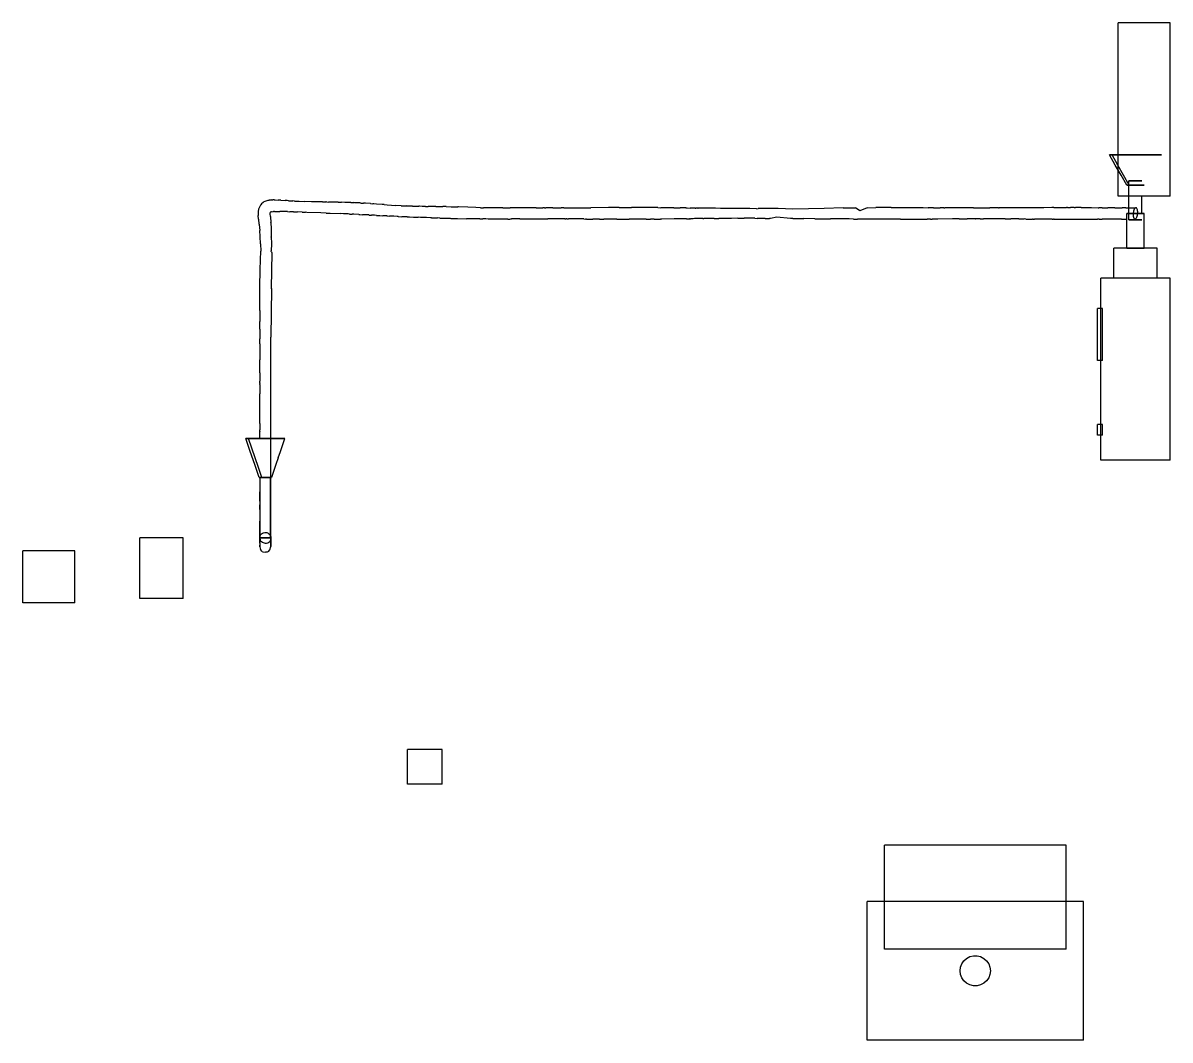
# Model space of a CAD drawing. Header units: millimetres. Extents: x -1253 to 582, y -1010 to 595.
# Drawn here: x -869.5 to -604.5, y 5 to 240 of the extents above; entities that cross this region are included whole.
import ezdxf

# ---------------------------------------------------------------- set-up
doc = ezdxf.new("R2010")
doc.units = ezdxf.units.MM
doc.layers.add('HIDDEN', color=8, linetype='Continuous')
doc.layers.add('VISIBLE', color=7, linetype='Continuous')

msp = doc.modelspace()

# ---------------------------------------------------------------- linework, layer by layer
at = {"layer": 'HIDDEN'}
for points in [[(-604.52, 240), (-616.52, 240)], [(-616.52, 200), (-616.52, 240)], [(-604.52, 200), (-604.52, 240)], [(-618.35, 209.5), (-618.52, 209.5)], [(-617.83, 209.5), (-618.35, 209.5)], [(-616.57, 207.17), (-617.88, 209.5)], [(-617.73, 209.5), (-617.88, 209.5)], [(-617.88, 209.5), (-617.73, 209.5)], [(-617.01, 209.5), (-617.83, 209.5)], [(-617.27, 209.5), (-617.73, 209.5)], [(-617.73, 209.5), (-617.27, 209.5)], [(-616.53, 209.5), (-617.27, 209.5)], [(-617.27, 209.5), (-616.53, 209.5)], [(-615.93, 209.5), (-617.01, 209.5)], [(-615.57, 209.5), (-616.53, 209.5)], [(-616.53, 209.5), (-615.57, 209.5)], [(-616.52, 209.5), (-615.93, 209.5)], [(-614.65, 209.5), (-615.93, 209.5)], [(-615.93, 209.5), (-614.65, 209.5)], [(-614.42, 209.5), (-615.57, 209.5)], [(-615.57, 209.5), (-614.42, 209.5)], [(-613.24, 209.5), (-614.65, 209.5)], [(-614.65, 209.5), (-613.24, 209.5)], [(-613.17, 209.5), (-614.42, 209.5)], [(-614.42, 209.5), (-613.17, 209.5)], [(-611.8, 209.5), (-613.24, 209.5)], [(-613.24, 209.5), (-611.8, 209.5)], [(-611.87, 209.5), (-613.17, 209.5)], [(-613.17, 209.5), (-611.87, 209.5)], [(-610.62, 209.5), (-611.87, 209.5)], [(-611.87, 209.5), (-610.62, 209.5)], [(-610.39, 209.5), (-611.8, 209.5)], [(-611.8, 209.5), (-610.39, 209.5)], [(-609.47, 209.5), (-610.62, 209.5)], [(-610.62, 209.5), (-609.47, 209.5)], [(-609.11, 209.5), (-610.39, 209.5)], [(-610.39, 209.5), (-609.11, 209.5)], [(-608.51, 209.5), (-609.47, 209.5)], [(-609.47, 209.5), (-608.51, 209.5)], [(-608.03, 209.5), (-609.11, 209.5)], [(-609.11, 209.5), (-608.03, 209.5)], [(-607.77, 209.5), (-608.51, 209.5)], [(-608.51, 209.5), (-607.77, 209.5)], [(-607.21, 209.5), (-608.03, 209.5)], [(-608.03, 209.5), (-607.21, 209.5)], [(-607.31, 209.5), (-607.77, 209.5)], [(-607.77, 209.5), (-607.31, 209.5)], [(-607.16, 209.5), (-607.31, 209.5)], [(-607.31, 209.5), (-607.16, 209.5)], [(-606.69, 209.5), (-607.21, 209.5)], [(-607.21, 209.5), (-606.69, 209.5)], [(-606.52, 209.5), (-606.69, 209.5)], [(-606.69, 209.5), (-606.52, 209.5)], [(-615.27, 204.83), (-616.57, 207.17)], [(-615.85, 204.83), (-616.52, 206)], [(-614.52, 202.5), (-615.85, 204.83)], [(-613.96, 202.5), (-615.27, 204.83)], [(-614.46, 202.5), (-614.52, 202.5)], [(-614.52, 202.5), (-614.46, 202.5)], [(-614.29, 202.5), (-614.46, 202.5)], [(-614.46, 202.5), (-614.29, 202.5)], [(-614.02, 202.5), (-614.29, 202.5)], [(-614.29, 202.5), (-614.02, 202.5)], [(-614.02, 200), (-614.02, 203.5)], [(-613.98, 203.5), (-614.02, 203.5)], [(-614.02, 203.5), (-613.98, 203.5)], [(-613.66, 202.5), (-614.02, 202.5)], [(-614.02, 202.5), (-613.66, 202.5)], [(-613.85, 203.5), (-613.98, 203.5)], [(-613.98, 203.5), (-613.85, 203.5)], [(-613.92, 202.5), (-613.96, 202.5)], [(-613.96, 202.5), (-613.92, 202.5)], [(-613.79, 202.5), (-613.92, 202.5)], [(-613.92, 202.5), (-613.79, 202.5)], [(-613.64, 203.5), (-613.85, 203.5)], [(-613.85, 203.5), (-613.64, 203.5)], [(-613.6, 202.5), (-613.79, 202.5)], [(-613.79, 202.5), (-613.6, 202.5)], [(-613.23, 202.5), (-613.66, 202.5)], [(-613.66, 202.5), (-613.23, 202.5)], [(-613.37, 203.5), (-613.64, 203.5)], [(-613.64, 203.5), (-613.37, 203.5)], [(-613.34, 202.5), (-613.6, 202.5)], [(-613.6, 202.5), (-613.34, 202.5)], [(-613.05, 203.5), (-613.37, 203.5)], [(-613.37, 203.5), (-613.05, 203.5)], [(-613.03, 202.5), (-613.34, 202.5)], [(-613.34, 202.5), (-613.03, 202.5)], [(-612.76, 202.5), (-613.23, 202.5)], [(-613.23, 202.5), (-612.76, 202.5)], [(-612.7, 203.5), (-613.05, 203.5)], [(-613.05, 203.5), (-612.7, 203.5)], [(-612.69, 202.5), (-613.03, 202.5)], [(-613.03, 202.5), (-612.69, 202.5)], [(-612.28, 202.5), (-612.76, 202.5)], [(-612.76, 202.5), (-612.28, 202.5)], [(-612.34, 203.5), (-612.7, 203.5)], [(-612.7, 203.5), (-612.34, 203.5)], [(-612.35, 202.5), (-612.69, 202.5)], [(-612.69, 202.5), (-612.35, 202.5)], [(-612.01, 202.5), (-612.35, 202.5)], [(-612.35, 202.5), (-612.01, 202.5)], [(-611.99, 203.5), (-612.34, 203.5)], [(-612.34, 203.5), (-611.99, 203.5)], [(-611.81, 202.5), (-612.28, 202.5)], [(-612.28, 202.5), (-611.81, 202.5)], [(-611.7, 202.5), (-612.01, 202.5)], [(-612.01, 202.5), (-611.7, 202.5)], [(-611.67, 203.5), (-611.99, 203.5)], [(-611.99, 203.5), (-611.67, 203.5)], [(-611.38, 202.5), (-611.81, 202.5)], [(-611.81, 202.5), (-611.38, 202.5)], [(-611.44, 202.5), (-611.7, 202.5)], [(-611.7, 202.5), (-611.44, 202.5)], [(-611.4, 203.5), (-611.67, 203.5)], [(-611.67, 203.5), (-611.4, 203.5)], [(-611.25, 202.5), (-611.44, 202.5)], [(-611.44, 202.5), (-611.25, 202.5)], [(-611.19, 203.5), (-611.4, 203.5)], [(-611.4, 203.5), (-611.19, 203.5)], [(-611.02, 202.5), (-611.38, 202.5)], [(-611.38, 202.5), (-611.02, 202.5)], [(-611.12, 202.5), (-611.25, 202.5)], [(-611.25, 202.5), (-611.12, 202.5)], [(-611.06, 203.5), (-611.19, 203.5)], [(-611.19, 203.5), (-611.06, 203.5)], [(-611.08, 202.5), (-611.12, 202.5)], [(-611.12, 202.5), (-611.08, 202.5)], [(-611.02, 203.5), (-611.06, 203.5)], [(-611.06, 203.5), (-611.02, 203.5)], [(-610.75, 202.5), (-611.02, 202.5)], [(-611.02, 202.5), (-610.75, 202.5)], [(-610.58, 202.5), (-610.75, 202.5)], [(-610.75, 202.5), (-610.58, 202.5)], [(-610.52, 202.5), (-610.58, 202.5)], [(-610.58, 202.5), (-610.52, 202.5)], [(-604.52, 200), (-616.52, 200)], [(-614.02, 194.5), (-614.02, 197.3)], [(-614.52, 188), (-614.52, 196)], [(-614.46, 196), (-614.52, 196)], [(-614.52, 196), (-614.46, 196)], [(-614.52, 195.04), (-614.52, 196)], [(-614.46, 196), (-614.52, 196)], [(-614.52, 196), (-614.46, 196)], [(-614.29, 196), (-614.46, 196)], [(-614.46, 196), (-614.29, 196)], [(-614.29, 196), (-614.46, 196)], [(-614.46, 196), (-614.43, 196)], [(-614.02, 196), (-614.29, 196)], [(-614.29, 196), (-614.02, 196)], [(-614.02, 196), (-614.29, 196)], [(-613.66, 196), (-614.02, 196)], [(-614.02, 196), (-613.66, 196)], [(-613.66, 196), (-614.02, 196)], [(-613.98, 194.5), (-614.02, 194.5)], [(-614.02, 194.5), (-613.98, 194.5)], [(-613.85, 194.5), (-613.98, 194.5)], [(-613.98, 194.5), (-613.85, 194.5)], [(-613.64, 194.5), (-613.85, 194.5)], [(-613.85, 194.5), (-613.64, 194.5)], [(-613.23, 196), (-613.66, 196)], [(-613.66, 196), (-613.23, 196)], [(-613.23, 196), (-613.66, 196)], [(-613.37, 194.5), (-613.64, 194.5)], [(-613.64, 194.5), (-613.37, 194.5)], [(-613.05, 194.5), (-613.37, 194.5)], [(-613.37, 194.5), (-613.05, 194.5)], [(-612.76, 196), (-613.23, 196)], [(-613.23, 196), (-612.76, 196)], [(-612.76, 196), (-613.23, 196)], [(-612.7, 194.5), (-613.05, 194.5)], [(-613.05, 194.5), (-612.7, 194.5)], [(-613.04, 196), (-613.04, 195.95)], [(-613.04, 195.95), (-613.04, 195.63)], [(-613.04, 195.63), (-613.01, 195.33)], [(-613.01, 195.33), (-612.96, 195.1)], [(-612.96, 195.1), (-612.89, 194.93)], [(-612.89, 194.93), (-612.8, 194.8)], [(-612.8, 194.8), (-612.71, 194.73)], [(-612.28, 196), (-612.76, 196)], [(-612.76, 196), (-612.28, 196)], [(-612.28, 196), (-612.76, 196)], [(-612.71, 194.73), (-612.61, 194.7)], [(-612.34, 194.5), (-612.7, 194.5)], [(-612.7, 194.5), (-612.34, 194.5)], [(-612.61, 194.7), (-612.5, 194.73)], [(-612.5, 194.73), (-612.39, 194.82)], [(-612.39, 194.82), (-612.29, 194.95)], [(-611.99, 194.5), (-612.34, 194.5)], [(-612.34, 194.5), (-611.99, 194.5)], [(-612.29, 194.95), (-612.2, 195.12)], [(-611.81, 196), (-612.28, 196)], [(-612.28, 196), (-611.81, 196)], [(-611.81, 196), (-612.28, 196)], [(-612.2, 195.12), (-612.12, 195.33)], [(-612.12, 195.33), (-612.06, 195.57)], [(-612.06, 195.57), (-612.02, 195.83)], [(-612.02, 195.83), (-612.01, 196)], [(-611.67, 194.5), (-611.99, 194.5)], [(-611.99, 194.5), (-611.67, 194.5)], [(-611.38, 196), (-611.81, 196)], [(-611.81, 196), (-611.38, 196)], [(-611.38, 196), (-611.81, 196)], [(-611.4, 194.5), (-611.67, 194.5)], [(-611.67, 194.5), (-611.4, 194.5)], [(-611.19, 194.5), (-611.4, 194.5)], [(-611.4, 194.5), (-611.19, 194.5)], [(-611.02, 196), (-611.38, 196)], [(-611.38, 196), (-611.02, 196)], [(-611.02, 196), (-611.38, 196)], [(-611.06, 194.5), (-611.19, 194.5)], [(-611.19, 194.5), (-611.06, 194.5)], [(-611.02, 194.5), (-611.06, 194.5)], [(-611.06, 194.5), (-611.02, 194.5)], [(-610.75, 196), (-611.02, 196)], [(-611.02, 196), (-610.75, 196)], [(-610.75, 196), (-611.02, 196)], [(-610.58, 196), (-610.75, 196)], [(-610.75, 196), (-610.58, 196)], [(-610.58, 196), (-610.75, 196)], [(-610.52, 196), (-610.58, 196)], [(-610.58, 196), (-610.52, 196)], [(-610.52, 196), (-610.58, 196)], [(-607.52, 188), (-617.52, 188)], [(-617.52, 181), (-617.52, 188)], [(-614.46, 188), (-614.52, 188)], [(-614.52, 188), (-614.46, 188)], [(-614.46, 188), (-614.52, 188)], [(-614.52, 188), (-614.46, 188)], [(-614.29, 188), (-614.46, 188)], [(-614.46, 188), (-614.29, 188)], [(-614.29, 188), (-614.46, 188)], [(-614.46, 188), (-614.29, 188)], [(-614.02, 188), (-614.29, 188)], [(-614.29, 188), (-614.02, 188)], [(-614.02, 188), (-614.29, 188)], [(-614.29, 188), (-614.02, 188)], [(-613.66, 188), (-614.02, 188)], [(-614.02, 188), (-613.66, 188)], [(-613.66, 188), (-614.02, 188)], [(-614.02, 188), (-613.66, 188)], [(-613.23, 188), (-613.66, 188)], [(-613.66, 188), (-613.23, 188)], [(-613.23, 188), (-613.66, 188)], [(-613.66, 188), (-613.23, 188)], [(-612.76, 188), (-613.23, 188)], [(-613.23, 188), (-612.76, 188)], [(-612.76, 188), (-613.23, 188)], [(-613.23, 188), (-612.76, 188)], [(-612.28, 188), (-612.76, 188)], [(-612.76, 188), (-612.28, 188)], [(-612.28, 188), (-612.76, 188)], [(-612.76, 188), (-612.28, 188)], [(-611.81, 188), (-612.28, 188)], [(-612.28, 188), (-611.81, 188)], [(-611.81, 188), (-612.28, 188)], [(-612.28, 188), (-611.81, 188)], [(-611.38, 188), (-611.81, 188)], [(-611.81, 188), (-611.38, 188)], [(-611.38, 188), (-611.81, 188)], [(-611.81, 188), (-611.38, 188)], [(-611.02, 188), (-611.38, 188)], [(-611.38, 188), (-611.02, 188)], [(-611.02, 188), (-611.38, 188)], [(-611.38, 188), (-611.02, 188)], [(-610.75, 188), (-611.02, 188)], [(-611.02, 188), (-610.75, 188)], [(-610.75, 188), (-611.02, 188)], [(-611.02, 188), (-610.75, 188)], [(-610.58, 188), (-610.75, 188)], [(-610.75, 188), (-610.58, 188)], [(-610.58, 188), (-610.75, 188)], [(-610.75, 188), (-610.58, 188)], [(-610.52, 188), (-610.58, 188)], [(-610.58, 188), (-610.52, 188)], [(-610.52, 188), (-610.58, 188)], [(-610.58, 188), (-610.52, 188)], [(-607.52, 181), (-607.52, 188)], [(-604.52, 181), (-620.52, 181)], [(-620.52, 139), (-620.52, 181)], [(-607.52, 181), (-617.52, 181)], [(-607.52, 181), (-617.52, 181)], [(-604.52, 139), (-604.52, 181)], [(-620.12, 174), (-621.32, 174)], [(-621.32, 162), (-621.32, 174)], [(-620.12, 174), (-620.52, 174)], [(-620.12, 162), (-620.12, 174)], [(-620.12, 162), (-620.12, 174)], [(-620.12, 162), (-621.32, 162)], [(-620.12, 162), (-620.52, 162)], [(-620.12, 147.25), (-621.32, 147.25)], [(-621.32, 144.75), (-621.32, 147.25)], [(-620.12, 147.25), (-620.52, 147.25)], [(-620.12, 144.75), (-620.12, 147.25)], [(-620.12, 144.75), (-620.12, 147.25)], [(-817.89, 144), (-818.02, 144)], [(-817.5, 144), (-817.89, 144)], [(-816.89, 144), (-817.5, 144)], [(-816.63, 141.75), (-817.39, 144)], [(-817.28, 144), (-817.39, 144)], [(-817.39, 144), (-817.28, 144)], [(-816.95, 144), (-817.28, 144)], [(-817.28, 144), (-816.95, 144)], [(-816.42, 144), (-816.95, 144)], [(-816.95, 144), (-816.42, 144)], [(-816.08, 144), (-816.89, 144)], [(-815.72, 144), (-816.42, 144)], [(-816.42, 144), (-815.72, 144)], [(-815.12, 144), (-816.08, 144)], [(-814.89, 144), (-815.72, 144)], [(-815.72, 144), (-814.89, 144)], [(-814.06, 144), (-815.12, 144)], [(-813.99, 144), (-814.89, 144)], [(-814.89, 144), (-813.99, 144)], [(-812.98, 144), (-814.06, 144)], [(-813.05, 144), (-813.99, 144)], [(-813.99, 144), (-813.05, 144)], [(-812.15, 144), (-813.05, 144)], [(-813.05, 144), (-812.15, 144)], [(-811.92, 144), (-812.98, 144)], [(-812.22, 135), (-812.22, 144)], [(-811.32, 144), (-812.15, 144)], [(-812.15, 144), (-811.32, 144)], [(-810.96, 144), (-811.92, 144)], [(-810.62, 144), (-811.32, 144)], [(-811.32, 144), (-810.62, 144)], [(-810.15, 144), (-810.96, 144)], [(-810.09, 144), (-810.62, 144)], [(-810.62, 144), (-810.09, 144)], [(-809.54, 144), (-810.15, 144)], [(-809.76, 144), (-810.09, 144)], [(-810.09, 144), (-809.76, 144)], [(-809.65, 144), (-809.76, 144)], [(-809.76, 144), (-809.65, 144)], [(-809.15, 144), (-809.54, 144)], [(-809.02, 144), (-809.15, 144)], [(-620.12, 144.75), (-621.32, 144.75)], [(-620.12, 144.75), (-620.52, 144.75)], [(-815.87, 139.5), (-816.63, 141.75)], [(-815.11, 137.25), (-815.87, 139.5)], [(-604.52, 139), (-620.52, 139)], [(-814.35, 135), (-815.11, 137.25)], [(-814.88, 135), (-814.92, 135)], [(-814.76, 135), (-814.88, 135)], [(-814.57, 135), (-814.76, 135)], [(-814.69, 135), (-814.72, 135)], [(-814.72, 135), (-814.69, 135)], [(-814.58, 135), (-814.69, 135)], [(-814.69, 135), (-814.58, 135)], [(-814.42, 135), (-814.58, 135)], [(-814.58, 135), (-814.42, 135)], [(-814.32, 135), (-814.57, 135)], [(-814.2, 135), (-814.42, 135)], [(-814.42, 135), (-814.2, 135)], [(-814.33, 135), (-814.35, 135)], [(-814.35, 135), (-814.33, 135)], [(-814.26, 135), (-814.33, 135)], [(-814.33, 135), (-814.26, 135)], [(-814.02, 135), (-814.32, 135)], [(-814.14, 135), (-814.26, 135)], [(-814.26, 135), (-814.14, 135)], [(-813.95, 135), (-814.2, 135)], [(-814.2, 135), (-813.95, 135)], [(-813.99, 135), (-814.14, 135)], [(-814.14, 135), (-813.99, 135)], [(-813.69, 135), (-814.02, 135)], [(-813.81, 135), (-813.99, 135)], [(-813.99, 135), (-813.81, 135)], [(-813.66, 135), (-813.95, 135)], [(-813.95, 135), (-813.66, 135)], [(-813.62, 135), (-813.81, 135)], [(-813.81, 135), (-813.62, 135)], [(-813.35, 135), (-813.69, 135)], [(-813.38, 135), (-813.66, 135)], [(-813.66, 135), (-813.38, 135)], [(-813.42, 135), (-813.62, 135)], [(-813.62, 135), (-813.42, 135)], [(-813.23, 135), (-813.42, 135)], [(-813.42, 135), (-813.23, 135)], [(-813.09, 135), (-813.38, 135)], [(-813.38, 135), (-813.09, 135)], [(-813.02, 135), (-813.35, 135)], [(-813.05, 135), (-813.23, 135)], [(-813.23, 135), (-813.05, 135)], [(-812.84, 135), (-813.09, 135)], [(-813.09, 135), (-812.84, 135)], [(-812.9, 135), (-813.05, 135)], [(-813.05, 135), (-812.9, 135)], [(-812.72, 135), (-813.02, 135)], [(-812.78, 135), (-812.9, 135)], [(-812.9, 135), (-812.78, 135)], [(-812.62, 135), (-812.84, 135)], [(-812.84, 135), (-812.62, 135)], [(-812.71, 135), (-812.78, 135)], [(-812.78, 135), (-812.71, 135)], [(-812.47, 135), (-812.72, 135)], [(-812.69, 135), (-812.71, 135)], [(-812.71, 135), (-812.69, 135)], [(-812.46, 135), (-812.62, 135)], [(-812.62, 135), (-812.46, 135)], [(-812.28, 135), (-812.47, 135)], [(-812.35, 135), (-812.46, 135)], [(-812.46, 135), (-812.35, 135)], [(-812.32, 135), (-812.35, 135)], [(-812.35, 135), (-812.32, 135)], [(-812.16, 135), (-812.28, 135)], [(-812.12, 135), (-812.16, 135)], [(-814.56, 121.77), (-814.38, 121.97)], [(-814.38, 121.97), (-814.17, 122.12)], [(-814.17, 122.12), (-813.93, 122.23)], [(-813.93, 122.23), (-813.67, 122.28)], [(-813.67, 122.28), (-813.41, 122.29)], [(-813.41, 122.29), (-813.15, 122.24)], [(-813.15, 122.24), (-812.9, 122.14)], [(-812.9, 122.14), (-812.68, 121.99)], [(-812.68, 121.99), (-812.5, 121.8)], [(-832.52, 121), (-842.52, 121)], [(-842.52, 107), (-842.52, 121)], [(-832.52, 107), (-832.52, 121)], [(-814.72, 121.48), (-814.7, 121.55)], [(-814.69, 121), (-814.72, 121)], [(-814.7, 121.55), (-814.56, 121.77)], [(-814.58, 121), (-814.69, 121)], [(-814.42, 121), (-814.58, 121)], [(-814.2, 121), (-814.42, 121)], [(-813.95, 121), (-814.2, 121)], [(-813.66, 121), (-813.95, 121)], [(-813.38, 121), (-813.66, 121)], [(-813.09, 121), (-813.38, 121)], [(-812.84, 121), (-813.09, 121)], [(-812.62, 121), (-812.84, 121)], [(-812.46, 121), (-812.62, 121)], [(-812.5, 121.8), (-812.36, 121.58)], [(-812.35, 121), (-812.46, 121)], [(-812.36, 121.58), (-812.32, 121.48)], [(-812.32, 121), (-812.35, 121)], [(-812.22, 120.71), (-812.22, 121)], [(-812.22, 119.97), (-812.22, 120.71)], [(-812.22, 119.43), (-812.22, 119.97)], [(-812.22, 119.06), (-812.22, 119.43)], [(-857.52, 118), (-869.52, 118)], [(-869.52, 106), (-869.52, 118)], [(-857.52, 106), (-857.52, 118)], [(-857.52, 106), (-869.52, 106)], [(-832.52, 107), (-842.52, 107)], [(-772.67, 72.1), (-780.67, 72.1)], [(-780.67, 64.1), (-780.67, 72.1)], [(-772.67, 64.1), (-772.67, 72.1)], [(-772.67, 64.1), (-780.67, 64.1)], [(-628.52, 50), (-670.52, 50)], [(-670.52, 26), (-670.52, 50)], [(-628.52, 50), (-670.52, 50)], [(-670.52, 26), (-670.52, 50)], [(-628.52, 50), (-670.52, 50)], [(-670.52, 26), (-670.52, 50)], [(-628.52, 50), (-670.52, 50)], [(-670.52, 26), (-670.52, 50)], [(-628.52, 50), (-670.52, 50)], [(-670.52, 26), (-670.52, 50)], [(-628.52, 50), (-670.52, 50)], [(-670.52, 26), (-670.52, 50)], [(-628.52, 50), (-670.52, 50)], [(-670.52, 26), (-670.52, 50)], [(-628.52, 50), (-670.52, 50)], [(-670.52, 26), (-670.52, 50)], [(-628.52, 50), (-670.52, 50)], [(-670.52, 26), (-670.52, 50)], [(-628.52, 50), (-670.52, 50)], [(-670.52, 26), (-670.52, 50)], [(-628.52, 50), (-670.52, 50)], [(-670.52, 26), (-670.52, 50)], [(-628.52, 50), (-670.52, 50)], [(-670.52, 26), (-670.52, 50)], [(-628.52, 50), (-670.52, 50)], [(-670.52, 26), (-670.52, 50)], [(-628.52, 50), (-670.52, 50)], [(-670.52, 26), (-670.52, 50)], [(-628.52, 50), (-670.52, 50)], [(-670.52, 26), (-670.52, 50)], [(-628.52, 26), (-628.52, 50)], [(-628.52, 26), (-628.52, 50)], [(-628.52, 26), (-628.52, 50)], [(-628.52, 26), (-628.52, 50)], [(-628.52, 26), (-628.52, 50)], [(-628.52, 26), (-628.52, 50)], [(-628.52, 26), (-628.52, 50)], [(-628.52, 26), (-628.52, 50)], [(-628.52, 26), (-628.52, 50)], [(-628.52, 26), (-628.52, 50)], [(-628.52, 26), (-628.52, 50)], [(-628.52, 26), (-628.52, 50)], [(-628.52, 26), (-628.52, 50)], [(-628.52, 26), (-628.52, 50)], [(-628.52, 26), (-628.52, 50)], [(-624.52, 37), (-674.52, 37)], [(-674.52, 5), (-674.52, 37)], [(-670.52, 26), (-670.52, 37)], [(-628.52, 26), (-628.52, 37)], [(-624.52, 5), (-624.52, 37)], [(-628.52, 26), (-670.52, 26)], [(-628.52, 26), (-670.52, 26)], [(-628.52, 26), (-670.52, 26)], [(-628.52, 26), (-670.52, 26)], [(-628.52, 26), (-670.52, 26)], [(-628.52, 26), (-670.52, 26)], [(-628.52, 26), (-670.52, 26)], [(-628.52, 26), (-670.52, 26)], [(-628.52, 26), (-670.52, 26)], [(-628.52, 26), (-670.52, 26)], [(-628.52, 26), (-670.52, 26)], [(-628.52, 26), (-670.52, 26)], [(-628.52, 26), (-670.52, 26)], [(-628.52, 26), (-670.52, 26)], [(-628.52, 26), (-670.52, 26)], [(-628.52, 26), (-670.52, 26)], [(-652.14, 23.32), (-651.51, 23.88)], [(-652.14, 23.32), (-651.51, 23.88)], [(-651.51, 23.88), (-650.76, 24.27)], [(-651.51, 23.88), (-650.76, 24.27)], [(-650.76, 24.27), (-649.94, 24.47)], [(-650.76, 24.27), (-649.94, 24.47)], [(-649.94, 24.47), (-649.1, 24.47)], [(-649.94, 24.47), (-649.1, 24.47)], [(-649.1, 24.47), (-648.28, 24.27)], [(-649.1, 24.47), (-648.28, 24.27)], [(-648.28, 24.27), (-647.53, 23.88)], [(-648.28, 24.27), (-647.53, 23.88)], [(-647.53, 23.88), (-646.9, 23.32)], [(-647.53, 23.88), (-646.9, 23.32)], [(-653.02, 21), (-652.92, 21.84)], [(-653.02, 21), (-652.92, 21.84)], [(-652.92, 21.84), (-652.62, 22.63)], [(-652.92, 21.84), (-652.62, 22.63)], [(-652.62, 22.63), (-652.14, 23.32)], [(-652.62, 22.63), (-652.14, 23.32)], [(-646.9, 23.32), (-646.42, 22.63)], [(-646.9, 23.32), (-646.42, 22.63)], [(-646.42, 22.63), (-646.12, 21.84)], [(-646.42, 22.63), (-646.12, 21.84)], [(-646.12, 21.84), (-646.02, 21)], [(-646.12, 21.84), (-646.02, 21)], [(-652.92, 20.16), (-653.02, 21)], [(-652.92, 20.16), (-653.02, 21)], [(-652.62, 19.37), (-652.92, 20.16)], [(-652.62, 19.37), (-652.92, 20.16)], [(-652.14, 18.68), (-652.62, 19.37)], [(-652.14, 18.68), (-652.62, 19.37)], [(-651.51, 18.12), (-652.14, 18.68)], [(-651.51, 18.12), (-652.14, 18.68)], [(-646.9, 18.68), (-647.53, 18.12)], [(-646.9, 18.68), (-647.53, 18.12)], [(-646.42, 19.37), (-646.9, 18.68)], [(-646.42, 19.37), (-646.9, 18.68)], [(-646.12, 20.16), (-646.42, 19.37)], [(-646.12, 20.16), (-646.42, 19.37)], [(-646.02, 21), (-646.12, 20.16)], [(-646.02, 21), (-646.12, 20.16)], [(-650.76, 17.73), (-651.51, 18.12)], [(-650.76, 17.73), (-651.51, 18.12)], [(-649.94, 17.53), (-650.76, 17.73)], [(-649.94, 17.53), (-650.76, 17.73)], [(-649.1, 17.53), (-649.94, 17.53)], [(-649.1, 17.53), (-649.94, 17.53)], [(-648.28, 17.73), (-649.1, 17.53)], [(-648.28, 17.73), (-649.1, 17.53)], [(-647.53, 18.12), (-648.28, 17.73)], [(-647.53, 18.12), (-648.28, 17.73)], [(-624.52, 5), (-674.52, 5)]]:
    msp.add_lwpolyline(points, dxfattribs=at)
at = {"layer": 'VISIBLE'}
for points in [[(-604.52, 240), (-616.52, 240)], [(-616.52, 200), (-616.52, 240)], [(-604.52, 200), (-604.52, 240)], [(-617.19, 207.17), (-618.52, 209.5)], [(-618.52, 209.5), (-618.35, 209.5)], [(-618.35, 209.5), (-617.83, 209.5)], [(-617.83, 209.5), (-617.01, 209.5)], [(-617.01, 209.5), (-616.52, 209.5)], [(-616.52, 206), (-617.19, 207.17)], [(-813.61, 198.78), (-813.87, 198.64)], [(-813.28, 198.91), (-813.61, 198.78)], [(-813.28, 198.91), (-812.86, 199.02)], [(-812.86, 199.02), (-812.66, 199.05)], [(-812.26, 199.09), (-812.66, 199.05)], [(-812.08, 199.1), (-812.26, 199.09)], [(-812.08, 199.1), (-811.81, 199.11)], [(-811.57, 199.11), (-811.81, 199.11)], [(-811.45, 199.11), (-811.57, 199.11)], [(-811.45, 199.11), (-811.27, 199.11)], [(-811.27, 199.11), (-810.55, 199.08)], [(-809.93, 199.05), (-810.55, 199.08)], [(-809.93, 199.05), (-808.93, 198.98)], [(-808.48, 198.95), (-808.93, 198.98)], [(-808.2, 198.93), (-808.48, 198.95)], [(-808.2, 198.93), (-807.72, 198.9)], [(-807.72, 198.9), (-807.16, 198.87)], [(-806.76, 198.85), (-807.16, 198.87)], [(-806.76, 198.85), (-806.22, 198.82)], [(-806.22, 198.82), (-805.74, 198.8)], [(-805.74, 198.8), (-804.58, 198.75)], [(-802.84, 198.7), (-804.58, 198.75)], [(-604.52, 200), (-616.52, 200)], [(-614.02, 197.3), (-614.02, 200)], [(-611.02, 196), (-611.02, 200)], [(-815.18, 196.39), (-815.19, 195.52)], [(-815.17, 196.46), (-815.18, 196.39)], [(-815.07, 197), (-815.17, 196.46)], [(-814.97, 197.31), (-815.07, 197)], [(-814.66, 197.9), (-814.97, 197.31)], [(-814.58, 198.01), (-814.66, 197.9)], [(-814.39, 198.23), (-814.58, 198.01)], [(-814.06, 198.51), (-814.39, 198.23)], [(-813.87, 198.64), (-814.06, 198.51)], [(-812.4, 196.21), (-812.41, 196.16)], [(-812.4, 195.88), (-812.41, 196.19)], [(-812.17, 196.37), (-812.36, 196.34)], [(-812.36, 196.34), (-812.36, 196.34)], [(-812.1, 196.37), (-812.17, 196.37)], [(-812.1, 196.37), (-811.76, 196.41)], [(-811.76, 196.41), (-811.62, 196.41)], [(-811.47, 196.42), (-811.62, 196.41)], [(-811.41, 196.43), (-811.47, 196.42)], [(-811.41, 196.43), (-811.01, 196.44)], [(-811.01, 196.44), (-810.68, 196.44)], [(-810.68, 196.44), (-810.17, 196.44)], [(-809.16, 196.42), (-810.17, 196.44)], [(-808.78, 196.41), (-809.16, 196.42)], [(-808.44, 196.4), (-808.78, 196.41)], [(-808.44, 196.4), (-807.85, 196.38)], [(-807.52, 196.37), (-807.85, 196.38)], [(-807.01, 196.35), (-807.52, 196.37)], [(-807.01, 196.35), (-806.55, 196.34)], [(-806.55, 196.34), (-806.12, 196.32)], [(-804.98, 196.28), (-806.12, 196.32)], [(-804.98, 196.28), (-804.24, 196.25)], [(-803.9, 196.24), (-804.24, 196.25)], [(-800.69, 196.11), (-803.9, 196.24)], [(-802.06, 198.68), (-802.84, 198.7)], [(-800.34, 198.64), (-802.06, 198.68)], [(-799.48, 196.07), (-800.69, 196.11)], [(-800.34, 198.64), (-799.55, 198.63)], [(-799.36, 198.63), (-799.55, 198.63)], [(-799.36, 198.63), (-798.93, 198.62)], [(-798.44, 198.61), (-798.93, 198.62)], [(-798.2, 198.61), (-798.44, 198.61)], [(-797.62, 198.6), (-798.2, 198.61)], [(-796.72, 198.58), (-797.62, 198.6)], [(-796.72, 198.58), (-795.93, 198.57)], [(-795.14, 198.55), (-795.93, 198.57)], [(-794.61, 198.53), (-795.14, 198.55)], [(-794.12, 198.52), (-794.61, 198.53)], [(-793.78, 198.51), (-794.12, 198.52)], [(-793.78, 198.51), (-793.18, 198.48)], [(-793.18, 198.48), (-793.07, 198.48)], [(-792.85, 198.47), (-793.07, 198.48)], [(-791.88, 198.42), (-792.85, 198.47)], [(-791.62, 198.41), (-791.88, 198.42)], [(-791.62, 198.41), (-791.37, 198.39)], [(-791.37, 198.39), (-790.81, 198.36)], [(-790.6, 198.35), (-790.81, 198.36)], [(-790.4, 198.34), (-790.6, 198.35)], [(-789.34, 198.27), (-790.4, 198.34)], [(-789.2, 198.26), (-789.34, 198.27)], [(-789.2, 198.26), (-788.66, 198.22)], [(-788.47, 198.2), (-788.66, 198.22)], [(-787.81, 198.15), (-788.47, 198.2)], [(-786.52, 198.06), (-787.81, 198.15)], [(-786.08, 198.02), (-786.52, 198.06)], [(-786.08, 198.02), (-785.38, 197.97)], [(-785.38, 197.97), (-784.37, 197.9)], [(-784.37, 197.9), (-783.45, 197.84)], [(-782.17, 197.77), (-783.45, 197.84)], [(-782.17, 197.77), (-782.03, 197.76)], [(-782.03, 197.76), (-780.86, 197.71)], [(-780.72, 197.7), (-780.86, 197.71)], [(-779.53, 197.67), (-780.72, 197.7)], [(-779.53, 197.67), (-779.38, 197.66)], [(-779.38, 197.66), (-778.97, 197.65)], [(-778.97, 197.65), (-778.86, 197.65)], [(-778.86, 197.65), (-778.05, 197.63)], [(-777.91, 197.63), (-778.05, 197.63)], [(-777.29, 197.62), (-777.91, 197.63)], [(-776.5, 197.61), (-777.29, 197.62)], [(-776.5, 197.61), (-776.35, 197.61)], [(-776.35, 197.61), (-775.87, 197.61)], [(-775.72, 197.6), (-775.87, 197.61)], [(-774.77, 197.6), (-775.72, 197.6)], [(-774.62, 197.6), (-774.77, 197.6)], [(-774.15, 197.59), (-774.62, 197.6)], [(-774.15, 197.59), (-773.68, 197.59)], [(-773.68, 197.59), (-773.53, 197.59)], [(-773.53, 197.59), (-772.49, 197.58)], [(-771.73, 197.56), (-772.49, 197.58)], [(-771.73, 197.56), (-770.61, 197.54)], [(-770.61, 197.54), (-770.22, 197.53)], [(-770.22, 197.53), (-769.68, 197.51)], [(-769.68, 197.51), (-769.02, 197.49)], [(-768.9, 197.49), (-769.02, 197.49)], [(-766.71, 197.4), (-768.9, 197.49)], [(-764.91, 197.34), (-766.71, 197.4)], [(-763.81, 197.31), (-764.91, 197.34)], [(-763.81, 197.31), (-763.13, 197.3)], [(-762.41, 197.3), (-763.13, 197.3)], [(-762.01, 197.3), (-762.41, 197.3)], [(-761.38, 197.29), (-762.01, 197.3)], [(-760.99, 197.29), (-761.38, 197.29)], [(-760.48, 197.29), (-760.99, 197.29)], [(-759.98, 197.29), (-760.48, 197.29)], [(-758.66, 197.29), (-759.98, 197.29)], [(-758.66, 197.29), (-757.59, 197.29)], [(-757.59, 197.29), (-757.17, 197.29)], [(-757.17, 197.29), (-756.93, 197.29)], [(-756.83, 197.29), (-756.93, 197.29)], [(-756.06, 197.28), (-756.83, 197.29)], [(-755.17, 197.28), (-756.06, 197.28)], [(-752.89, 197.28), (-755.17, 197.28)], [(-751.22, 197.28), (-752.89, 197.28)], [(-750.92, 197.28), (-751.22, 197.28)], [(-750.92, 197.28), (-749.38, 197.28)], [(-749.02, 197.28), (-749.38, 197.28)], [(-749.02, 197.28), (-748.97, 197.28)], [(-748.97, 197.28), (-748.73, 197.28)], [(-748.03, 197.28), (-748.73, 197.28)], [(-747.75, 197.28), (-748.03, 197.28)], [(-747.29, 197.28), (-747.75, 197.28)], [(-747.1, 197.28), (-747.29, 197.28)], [(-747.1, 197.28), (-746.74, 197.28)], [(-746.74, 197.28), (-745.18, 197.28)], [(-744.56, 197.28), (-745.18, 197.28)], [(-744.56, 197.28), (-744.19, 197.28)], [(-744.19, 197.28), (-742.66, 197.29)], [(-742.66, 197.29), (-738.31, 197.3)], [(-734.28, 197.32), (-738.31, 197.3)], [(-732.67, 197.33), (-734.28, 197.32)], [(-731.79, 197.33), (-732.67, 197.33)], [(-731.79, 197.33), (-728.9, 197.33)], [(-726.91, 197.33), (-728.9, 197.33)], [(-725.42, 197.33), (-726.91, 197.33)], [(-724.11, 197.33), (-725.42, 197.33)], [(-723.46, 197.32), (-724.11, 197.33)], [(-722.82, 197.32), (-723.46, 197.32)], [(-722.82, 197.32), (-722.13, 197.31)], [(-719.16, 197.28), (-722.13, 197.31)], [(-719.16, 197.28), (-718.74, 197.28)], [(-718.74, 197.28), (-717.68, 197.27)], [(-716.54, 197.25), (-717.68, 197.27)], [(-716.4, 197.25), (-716.54, 197.25)], [(-716.4, 197.25), (-716.06, 197.25)], [(-716.06, 197.25), (-715.4, 197.24)], [(-715.24, 197.24), (-715.4, 197.24)], [(-714.25, 197.23), (-715.24, 197.24)], [(-714.25, 197.23), (-714.08, 197.22)], [(-713.59, 197.22), (-714.08, 197.22)], [(-713.59, 197.22), (-713.5, 197.22)], [(-713.25, 197.21), (-713.5, 197.22)], [(-713.13, 197.21), (-713.25, 197.21)], [(-712.54, 197.21), (-713.13, 197.21)], [(-711.45, 197.19), (-712.54, 197.21)], [(-711.14, 197.19), (-711.45, 197.19)], [(-711.04, 197.19), (-711.14, 197.19)], [(-710.49, 197.18), (-711.04, 197.19)], [(-709.55, 197.17), (-710.49, 197.18)], [(-708.41, 197.16), (-709.55, 197.17)], [(-706.27, 197.15), (-708.41, 197.16)], [(-706.03, 197.15), (-706.27, 197.15)], [(-705.8, 197.14), (-706.03, 197.15)], [(-705.63, 197.15), (-705.8, 197.14)], [(-705.08, 197.15), (-705.63, 197.15)], [(-701.57, 197.14), (-705.08, 197.15)], [(-700.08, 197.08), (-701.57, 197.14)], [(-700.08, 197.08), (-699.7, 197.14)], [(-698.94, 197.15), (-699.7, 197.14)], [(-696.85, 197.16), (-698.94, 197.15)], [(-696.71, 197.16), (-696.85, 197.16)], [(-695.53, 197.16), (-696.71, 197.16)], [(-695.08, 197.16), (-695.53, 197.16)], [(-691.69, 196.98), (-695.08, 197.16)], [(-684.44, 197.14), (-691.69, 196.98)], [(-680, 197.28), (-684.44, 197.14)], [(-680, 197.28), (-677.18, 197.28)], [(-676.19, 196.58), (-677.18, 197.28)], [(-674.51, 197.3), (-676.19, 196.58)], [(-674.51, 197.3), (-672.49, 197.33)], [(-668.93, 197.34), (-672.49, 197.33)], [(-668.93, 197.34), (-668.4, 197.34)], [(-668.4, 197.34), (-667.28, 197.34)], [(-667.28, 197.34), (-666.68, 197.34)], [(-666.68, 197.34), (-663.3, 197.33)], [(-663.3, 197.33), (-662.66, 197.32)], [(-662.66, 197.32), (-662.54, 197.32)], [(-662.54, 197.32), (-662.28, 197.32)], [(-662.28, 197.32), (-662.2, 197.32)], [(-662.2, 197.32), (-661.69, 197.32)], [(-661.69, 197.32), (-661.55, 197.32)], [(-661.55, 197.32), (-660.42, 197.31)], [(-659.68, 197.31), (-660.42, 197.31)], [(-659.52, 197.31), (-659.68, 197.31)], [(-659.19, 197.31), (-659.52, 197.31)], [(-659.19, 197.31), (-658.79, 197.31)], [(-658.79, 197.31), (-657.66, 197.3)], [(-656.8, 197.29), (-657.66, 197.3)], [(-656.8, 197.29), (-656.54, 197.29)], [(-654.18, 197.28), (-656.54, 197.29)], [(-653.4, 197.28), (-654.18, 197.28)], [(-652.99, 197.28), (-653.4, 197.28)], [(-652.04, 197.28), (-652.99, 197.28)], [(-651.69, 197.27), (-652.04, 197.28)], [(-651.11, 197.27), (-651.69, 197.27)], [(-650.26, 197.27), (-651.11, 197.27)], [(-649.9, 197.27), (-650.26, 197.27)], [(-649.9, 197.27), (-648.05, 197.27)], [(-648.05, 197.27), (-646.16, 197.27)], [(-644.73, 197.27), (-646.16, 197.27)], [(-644.18, 197.27), (-644.73, 197.27)], [(-644.18, 197.27), (-643.98, 197.27)], [(-643.24, 197.27), (-643.98, 197.27)], [(-641.8, 197.28), (-643.24, 197.27)], [(-638.1, 197.29), (-641.8, 197.28)], [(-633.7, 197.31), (-638.1, 197.29)], [(-631.85, 197.32), (-633.7, 197.31)], [(-631.38, 197.32), (-631.85, 197.32)], [(-631.38, 197.32), (-630.58, 197.32)], [(-630.58, 197.32), (-629.34, 197.32)], [(-629.34, 197.32), (-628.47, 197.33)], [(-628.23, 197.33), (-628.47, 197.33)], [(-628.23, 197.33), (-627.51, 197.33)], [(-626.82, 197.33), (-627.51, 197.33)], [(-626.64, 197.33), (-626.82, 197.33)], [(-626.64, 197.33), (-626.39, 197.32)], [(-625.51, 197.32), (-626.39, 197.32)], [(-625.07, 197.32), (-625.51, 197.32)], [(-625.07, 197.32), (-622.65, 197.32)], [(-622.65, 197.32), (-621.15, 197.31)], [(-621.15, 197.31), (-621.06, 197.31)], [(-621.06, 197.31), (-620.95, 197.31)], [(-620.67, 197.31), (-620.95, 197.31)], [(-620.17, 197.31), (-620.67, 197.31)], [(-620.17, 197.31), (-618.93, 197.31)], [(-617.27, 197.3), (-618.93, 197.31)], [(-617.27, 197.3), (-616.7, 197.3)], [(-616.7, 197.3), (-615.58, 197.3)], [(-614.71, 197.3), (-615.58, 197.3)], [(-614.71, 197.3), (-613.75, 197.3)], [(-613.75, 197.3), (-612.43, 197.3)], [(-613.03, 196.12), (-613.04, 196)], [(-613, 196.28), (-613.03, 196.12)], [(-612.95, 196.53), (-613, 196.28)], [(-612.88, 196.76), (-612.95, 196.53)], [(-612.8, 196.96), (-612.88, 196.76)], [(-612.7, 197.11), (-612.8, 196.96)], [(-612.6, 197.23), (-612.7, 197.11)], [(-612.49, 197.29), (-612.6, 197.23)], [(-612.43, 197.3), (-612.49, 197.29)], [(-612.39, 197.29), (-612.43, 197.3)], [(-612.29, 197.25), (-612.39, 197.29)], [(-612.2, 197.15), (-612.29, 197.25)], [(-612.12, 197), (-612.2, 197.15)], [(-612.06, 196.81), (-612.12, 197)], [(-612.02, 196.59), (-612.06, 196.81)], [(-612, 196.35), (-612.02, 196.59)], [(-612, 196.09), (-612, 196.35)], [(-815.11, 194.64), (-815.19, 195.52)], [(-815.11, 194.64), (-815.1, 194.56)], [(-815.1, 194.56), (-814.99, 193.61)], [(-814.99, 193.61), (-814.97, 193.47)], [(-814.97, 193.47), (-814.97, 193.4)], [(-812.36, 195.29), (-812.4, 195.88)], [(-812.36, 195.29), (-812.36, 195.25)], [(-812.36, 195.25), (-812.36, 195.22)], [(-812.36, 195.22), (-812.28, 193.92)], [(-812.27, 193.84), (-812.28, 193.92)], [(-812.27, 193.84), (-812.27, 193.8)], [(-812.27, 193.8), (-812.2, 192.48)], [(-799.48, 196.07), (-799.32, 196.06)], [(-799.32, 196.06), (-798.52, 196.03)], [(-798.52, 196.03), (-796.23, 195.94)], [(-795.44, 195.9), (-796.23, 195.94)], [(-795.1, 195.89), (-795.44, 195.9)], [(-794.37, 195.86), (-795.1, 195.89)], [(-794.05, 195.84), (-794.37, 195.86)], [(-794.05, 195.84), (-793.5, 195.82)], [(-793.23, 195.81), (-793.5, 195.82)], [(-793.05, 195.8), (-793.23, 195.81)], [(-791.93, 195.74), (-793.05, 195.8)], [(-791.93, 195.74), (-791.66, 195.73)], [(-791.66, 195.73), (-791.1, 195.7)], [(-790.89, 195.69), (-791.1, 195.7)], [(-790.69, 195.68), (-790.89, 195.69)], [(-789.64, 195.63), (-790.69, 195.68)], [(-789.5, 195.62), (-789.64, 195.63)], [(-789.5, 195.62), (-788.96, 195.59)], [(-788.27, 195.56), (-788.96, 195.59)], [(-787.88, 195.54), (-788.27, 195.56)], [(-787.88, 195.54), (-787.08, 195.5)], [(-787.08, 195.5), (-786.4, 195.46)], [(-785.42, 195.41), (-786.4, 195.46)], [(-785.42, 195.41), (-785.31, 195.4)], [(-785.31, 195.4), (-784.81, 195.38)], [(-784.18, 195.35), (-784.81, 195.38)], [(-783.87, 195.33), (-784.18, 195.35)], [(-783.09, 195.29), (-783.87, 195.33)], [(-782.86, 195.28), (-783.09, 195.29)], [(-782.86, 195.28), (-782.76, 195.28)], [(-782.76, 195.28), (-781.98, 195.24)], [(-781.83, 195.24), (-781.98, 195.24)], [(-780.79, 195.19), (-781.83, 195.24)], [(-780.79, 195.19), (-780.24, 195.17)], [(-780.24, 195.17), (-779.3, 195.13)], [(-779.3, 195.13), (-779.2, 195.13)], [(-779.2, 195.13), (-778.5, 195.1)], [(-778.5, 195.1), (-778.24, 195.09)], [(-777.7, 195.07), (-778.24, 195.09)], [(-776.66, 195.04), (-777.7, 195.07)], [(-776.27, 195.02), (-776.66, 195.04)], [(-775.35, 194.99), (-776.27, 195.02)], [(-775.15, 194.99), (-775.35, 194.99)], [(-775.15, 194.99), (-774.23, 194.96)], [(-774.23, 194.96), (-774.05, 194.95)], [(-774.05, 194.95), (-773.75, 194.94)], [(-773.19, 194.93), (-773.75, 194.94)], [(-773.19, 194.93), (-772.93, 194.92)], [(-772.93, 194.92), (-771.18, 194.87)], [(-771.18, 194.87), (-770.81, 194.86)], [(-770.81, 194.86), (-770.65, 194.85)], [(-770.65, 194.85), (-770.44, 194.85)], [(-770.44, 194.85), (-769.9, 194.83)], [(-769.9, 194.83), (-769.11, 194.81)], [(-769.11, 194.81), (-767.05, 194.76)], [(-765.17, 194.73), (-767.05, 194.76)], [(-763.99, 194.72), (-765.17, 194.73)], [(-763.99, 194.72), (-763.42, 194.71)], [(-763.42, 194.71), (-763.36, 194.71)], [(-763.36, 194.71), (-763.27, 194.71)], [(-762.61, 194.71), (-763.27, 194.71)], [(-762.06, 194.7), (-762.61, 194.71)], [(-761.5, 194.7), (-762.06, 194.7)], [(-761.16, 194.7), (-761.5, 194.7)], [(-760.46, 194.7), (-761.16, 194.7)], [(-760.02, 194.7), (-760.46, 194.7)], [(-758.71, 194.7), (-760.02, 194.7)], [(-757.48, 194.7), (-758.71, 194.7)], [(-757.48, 194.7), (-757.01, 194.7)], [(-757.01, 194.7), (-756.78, 194.71)], [(-756.78, 194.71), (-756.66, 194.71)], [(-755.83, 194.71), (-756.66, 194.71)], [(-754.76, 194.71), (-755.83, 194.71)], [(-754.76, 194.71), (-748.23, 194.73)], [(-745.07, 194.72), (-748.23, 194.73)], [(-744.35, 194.72), (-745.07, 194.72)], [(-744.35, 194.72), (-744.07, 194.72)], [(-743.88, 194.72), (-744.07, 194.72)], [(-743.88, 194.72), (-743.5, 194.72)], [(-739.93, 194.71), (-743.5, 194.72)], [(-739.93, 194.71), (-739.59, 194.7)], [(-739.34, 194.7), (-739.59, 194.7)], [(-739.34, 194.7), (-738.05, 194.7)], [(-738.05, 194.7), (-737.88, 194.7)], [(-736.36, 194.69), (-737.88, 194.7)], [(-736.36, 194.69), (-735.31, 194.68)], [(-734.21, 194.68), (-735.31, 194.68)], [(-733.23, 194.67), (-734.21, 194.68)], [(-732.92, 194.67), (-733.23, 194.67)], [(-732.34, 194.67), (-732.92, 194.67)], [(-732.34, 194.67), (-729.47, 194.66)], [(-727.81, 194.66), (-729.47, 194.66)], [(-727.34, 194.66), (-727.81, 194.66)], [(-726.72, 194.66), (-727.34, 194.66)], [(-726, 194.67), (-726.72, 194.66)], [(-725.51, 194.67), (-726, 194.67)], [(-725.51, 194.67), (-724.58, 194.67)], [(-723.73, 194.7), (-724.58, 194.67)], [(-723.73, 194.7), (-722.56, 194.68)], [(-722.56, 194.68), (-722.26, 194.69)], [(-721.89, 194.69), (-722.26, 194.69)], [(-719.04, 194.72), (-721.89, 194.69)], [(-717.67, 194.74), (-719.04, 194.72)], [(-716.6, 194.75), (-717.67, 194.74)], [(-716.25, 194.75), (-716.6, 194.75)], [(-716.25, 194.75), (-715.56, 194.76)], [(-715.43, 194.76), (-715.56, 194.76)], [(-715.43, 194.76), (-715.3, 194.77)], [(-714.7, 194.77), (-715.3, 194.77)], [(-714.41, 194.78), (-714.7, 194.77)], [(-714.27, 194.78), (-714.41, 194.78)], [(-713.77, 194.78), (-714.27, 194.78)], [(-713.69, 194.79), (-713.77, 194.78)], [(-713.48, 194.79), (-713.69, 194.79)], [(-713.48, 194.79), (-713.44, 194.79)], [(-712.93, 194.79), (-713.44, 194.79)], [(-712.43, 194.8), (-712.93, 194.79)], [(-712.43, 194.8), (-712.25, 194.8)], [(-711, 194.82), (-712.25, 194.8)], [(-710.09, 194.83), (-711, 194.82)], [(-709.85, 194.83), (-710.09, 194.83)], [(-709.85, 194.83), (-709.62, 194.83)], [(-709.62, 194.83), (-708.79, 194.84)], [(-705.82, 194.85), (-708.79, 194.84)], [(-704.4, 194.87), (-705.82, 194.85)], [(-704.4, 194.87), (-702.87, 194.86)], [(-700.87, 194.86), (-702.87, 194.86)], [(-700.44, 194.86), (-700.87, 194.86)], [(-700.44, 194.86), (-699.92, 194.85)], [(-699.29, 194.85), (-699.92, 194.85)], [(-698.84, 194.85), (-699.29, 194.85)], [(-698.08, 194.85), (-698.84, 194.85)], [(-698.08, 194.85), (-697.04, 194.84)], [(-696.82, 194.84), (-697.04, 194.84)], [(-695.37, 195.12), (-696.82, 194.84)], [(-692.17, 194.81), (-695.37, 195.12)], [(-691.68, 194.83), (-692.17, 194.81)], [(-691.68, 194.83), (-690.6, 194.81)], [(-690.6, 194.81), (-689.16, 194.79)], [(-686.58, 194.77), (-689.16, 194.79)], [(-686.58, 194.77), (-682.99, 194.74)], [(-678.66, 194.71), (-682.99, 194.74)], [(-677.68, 194.7), (-678.66, 194.71)], [(-677.68, 194.7), (-676.69, 194.69)], [(-671.5, 194.67), (-676.69, 194.69)], [(-670.77, 194.67), (-671.5, 194.67)], [(-669.99, 194.67), (-670.77, 194.67)], [(-666.82, 194.67), (-669.99, 194.67)], [(-666.82, 194.67), (-664.07, 194.67)], [(-664.07, 194.67), (-662.81, 194.68)], [(-662.81, 194.68), (-662.72, 194.68)], [(-662.72, 194.68), (-662.68, 194.68)], [(-662.68, 194.68), (-662.46, 194.68)], [(-662.46, 194.68), (-662.39, 194.68)], [(-662.39, 194.68), (-661.87, 194.68)], [(-661.87, 194.68), (-660.61, 194.69)], [(-659.87, 194.69), (-660.61, 194.69)], [(-659.87, 194.69), (-659.46, 194.69)], [(-658.2, 194.7), (-659.46, 194.69)], [(-654.8, 194.71), (-658.2, 194.7)], [(-654.73, 194.71), (-654.8, 194.71)], [(-654.65, 194.72), (-654.73, 194.71)], [(-654.57, 194.72), (-654.65, 194.72)], [(-654.48, 194.72), (-654.57, 194.72)], [(-654.39, 194.72), (-654.48, 194.72)], [(-653.58, 194.72), (-654.39, 194.72)], [(-653.52, 194.72), (-653.58, 194.72)], [(-653.36, 194.72), (-653.52, 194.72)], [(-653.33, 194.72), (-653.36, 194.72)], [(-653.33, 194.72), (-653.3, 194.72)], [(-653.3, 194.72), (-653.28, 194.72)], [(-653.25, 194.72), (-653.28, 194.72)], [(-653.25, 194.72), (-653.23, 194.72)], [(-653.23, 194.72), (-651.42, 194.73)], [(-650.45, 194.73), (-651.42, 194.73)], [(-649.84, 194.73), (-650.45, 194.73)], [(-649.43, 194.73), (-649.84, 194.73)], [(-649.43, 194.73), (-649.42, 194.73)], [(-648.41, 194.73), (-649.42, 194.73)], [(-648.4, 194.73), (-648.41, 194.73)], [(-648.4, 194.73), (-647.58, 194.73)], [(-646.48, 194.73), (-647.58, 194.73)], [(-643.87, 194.73), (-646.48, 194.73)], [(-643.02, 194.72), (-643.87, 194.73)], [(-642.59, 194.72), (-643.02, 194.72)], [(-642.59, 194.72), (-641.33, 194.72)], [(-640.69, 194.72), (-641.33, 194.72)], [(-639.44, 194.71), (-640.69, 194.72)], [(-639.44, 194.71), (-638.19, 194.71)], [(-637.87, 194.7), (-638.19, 194.71)], [(-637.87, 194.7), (-637.79, 194.7)], [(-637.79, 194.7), (-636.27, 194.7)], [(-636.13, 194.7), (-636.27, 194.7)], [(-636.13, 194.7), (-636.02, 194.7)], [(-636.02, 194.7), (-635.92, 194.7)], [(-635.92, 194.7), (-635.84, 194.7)], [(-632.26, 194.68), (-635.84, 194.7)], [(-631.77, 194.68), (-632.26, 194.68)], [(-631.77, 194.68), (-631.71, 194.68)], [(-631.71, 194.68), (-631.46, 194.68)], [(-631.37, 194.68), (-631.46, 194.68)], [(-631.28, 194.68), (-631.37, 194.68)], [(-631.28, 194.68), (-630.31, 194.68)], [(-630.31, 194.68), (-626.13, 194.68)], [(-626.13, 194.68), (-621.43, 194.69)], [(-621.43, 194.69), (-621.25, 194.69)], [(-620.9, 194.69), (-621.25, 194.69)], [(-620.9, 194.69), (-620.18, 194.69)], [(-618.93, 194.7), (-620.18, 194.69)], [(-618.44, 194.7), (-618.93, 194.7)], [(-617.48, 194.7), (-618.44, 194.7)], [(-615.76, 194.7), (-617.48, 194.7)], [(-615.76, 194.7), (-614.52, 194.7)], [(-614.52, 188), (-614.52, 195.04)], [(-614.43, 196), (-614.29, 196)], [(-614.29, 196), (-614.02, 196)], [(-614.02, 196), (-613.66, 196)], [(-613.66, 196), (-613.23, 196)], [(-613.23, 196), (-612.76, 196)], [(-612.76, 196), (-612.28, 196)], [(-612.28, 196), (-611.81, 196)], [(-612.01, 196), (-612, 196.09)], [(-611.81, 196), (-611.38, 196)], [(-611.38, 196), (-611.02, 196)], [(-611.02, 196), (-610.75, 196)], [(-610.75, 196), (-610.58, 196)], [(-610.58, 196), (-610.52, 196)], [(-610.52, 188), (-610.52, 196)], [(-814.97, 193.4), (-814.81, 192.01)], [(-814.7, 190.63), (-814.81, 192.01)], [(-812.2, 192.48), (-812.2, 192.43)], [(-812.2, 192.43), (-812.2, 192.37)], [(-812.2, 192.37), (-812.15, 190.56)], [(-814.61, 188.97), (-814.7, 190.63)], [(-814.61, 188.97), (-814.58, 187.28)], [(-812.14, 190.5), (-812.15, 190.56)], [(-812.13, 188.93), (-812.15, 187.32)], [(-812.14, 190.5), (-812.13, 189.11)], [(-812.13, 189.11), (-812.13, 189)], [(-812.13, 189), (-812.13, 188.93)], [(-814.61, 185.28), (-814.58, 187.28)], [(-812.15, 187.24), (-812.15, 187.32)], [(-812.14, 187.2), (-812.15, 187.24)], [(-812.14, 187.2), (-812.12, 187.13)], [(-812.06, 186.89), (-812.14, 178.74)], [(-812.12, 187.13), (-812.06, 186.89)], [(-607.52, 188), (-617.52, 188)], [(-617.52, 181), (-617.52, 188)], [(-607.52, 181), (-607.52, 188)], [(-814.74, 181.62), (-814.69, 182.94)], [(-814.69, 182.94), (-814.61, 185.28)], [(-814.81, 179.05), (-814.78, 180.32)], [(-814.78, 180.32), (-814.74, 181.62)], [(-604.52, 181), (-620.52, 181)], [(-620.52, 139), (-620.52, 181)], [(-604.52, 139), (-604.52, 181)], [(-814.82, 177.79), (-814.81, 179.05)], [(-814.82, 176.86), (-814.82, 177.79)], [(-812.22, 178.73), (-812.14, 178.74)], [(-812.22, 178.73), (-812.11, 178.68)], [(-812.22, 178.73), (-812.22, 178.73)], [(-812.11, 178.68), (-812.22, 167.39)], [(-814.82, 175.81), (-814.82, 176.86)], [(-814.82, 174.73), (-814.82, 175.81)], [(-814.82, 173.56), (-814.82, 174.73)], [(-814.82, 173.56), (-814.82, 172.24)], [(-620.52, 174), (-621.32, 174)], [(-621.32, 162), (-621.32, 174)], [(-814.82, 172.24), (-814.82, 172.01)], [(-814.82, 172.01), (-814.82, 171.92)], [(-814.82, 171.92), (-814.82, 171.02)], [(-814.82, 169.64), (-814.82, 171.02)], [(-814.82, 169.21), (-814.82, 169.64)], [(-814.82, 169.21), (-814.82, 167.05)], [(-814.82, 166.3), (-814.82, 167.05)], [(-812.22, 144), (-812.22, 167.39)], [(-814.82, 165.86), (-814.82, 166.3)], [(-814.82, 165.86), (-814.82, 164.66)], [(-814.82, 164.66), (-814.82, 164.07)], [(-814.82, 164.07), (-814.82, 162.84)], [(-814.82, 162.84), (-814.82, 162.13)], [(-814.82, 161.44), (-814.82, 162.13)], [(-620.52, 162), (-621.32, 162)], [(-814.82, 160.23), (-814.82, 161.44)], [(-814.82, 159.7), (-814.82, 160.23)], [(-814.82, 159.15), (-814.82, 159.7)], [(-814.82, 159.15), (-814.82, 158.47)], [(-814.82, 158.47), (-814.82, 157.24)], [(-814.82, 156.84), (-814.82, 157.24)], [(-814.82, 156.84), (-814.82, 156.7)], [(-814.82, 156.48), (-814.82, 156.7)], [(-814.82, 156.48), (-814.82, 154.32)], [(-814.82, 151.22), (-814.82, 154.32)], [(-814.82, 149.74), (-814.82, 151.22)], [(-814.82, 147.44), (-814.82, 149.74)], [(-814.82, 147.44), (-814.82, 146.95)], [(-814.82, 146.95), (-814.82, 146.86)], [(-814.82, 146.86), (-814.82, 146.21)], [(-814.82, 146.21), (-814.82, 146.02)], [(-814.82, 145.61), (-814.82, 146.02)], [(-620.52, 147.25), (-621.32, 147.25)], [(-621.32, 144.75), (-621.32, 147.25)], [(-816.99, 141), (-818.02, 144)], [(-818.02, 144), (-817.89, 144)], [(-817.89, 144), (-817.5, 144)], [(-817.5, 144), (-816.89, 144)], [(-816.89, 144), (-816.08, 144)], [(-816.08, 144), (-815.12, 144)], [(-815.12, 144), (-814.06, 144)], [(-814.82, 145.61), (-814.82, 145.54)], [(-814.82, 144.64), (-814.82, 145.54)], [(-814.82, 144), (-814.82, 144.64)], [(-814.06, 144), (-812.98, 144)], [(-812.98, 144), (-811.92, 144)], [(-811.92, 144), (-810.96, 144)], [(-810.96, 144), (-810.15, 144)], [(-810.15, 144), (-809.54, 144)], [(-810.05, 141), (-809.02, 144)], [(-809.54, 144), (-809.15, 144)], [(-809.15, 144), (-809.02, 144)], [(-620.52, 144.75), (-621.32, 144.75)], [(-815.95, 138), (-816.99, 141)], [(-810.57, 139.5), (-810.05, 141)], [(-814.92, 135), (-815.95, 138)], [(-811.09, 138), (-812.12, 135)], [(-810.57, 139.5), (-811.09, 138)], [(-604.52, 139), (-620.52, 139)], [(-814.92, 135), (-814.88, 135)], [(-814.88, 135), (-814.76, 135)], [(-814.82, 135), (-814.82, 134.37)], [(-814.82, 134.37), (-814.82, 133.03)], [(-814.82, 133.03), (-814.82, 131.67)], [(-814.76, 135), (-814.57, 135)], [(-814.72, 121), (-814.72, 135)], [(-814.57, 135), (-814.32, 135)], [(-814.32, 135), (-814.02, 135)], [(-814.02, 135), (-813.69, 135)], [(-813.69, 135), (-813.35, 135)], [(-813.35, 135), (-813.02, 135)], [(-813.02, 135), (-812.72, 135)], [(-812.72, 135), (-812.47, 135)], [(-812.47, 135), (-812.28, 135)], [(-812.32, 121), (-812.32, 135)], [(-812.28, 135), (-812.16, 135)], [(-812.22, 130.27), (-812.22, 135)], [(-812.16, 135), (-812.12, 135)], [(-814.82, 130.67), (-814.82, 131.67)], [(-814.82, 129.63), (-814.82, 130.67)], [(-812.22, 126.43), (-812.22, 130.27)], [(-814.82, 129.48), (-814.82, 129.63)], [(-814.82, 129.48), (-814.82, 128.66)], [(-814.82, 127.62), (-814.82, 128.66)], [(-814.82, 127.62), (-814.82, 124.88)], [(-814.82, 123.39), (-814.82, 124.88)], [(-812.22, 123.34), (-812.22, 126.43)], [(-814.82, 121.92), (-814.82, 123.39)], [(-814.82, 121), (-814.82, 121.92)], [(-812.22, 121.88), (-812.22, 123.34)], [(-832.52, 121), (-842.52, 121)], [(-842.52, 107), (-842.52, 121)], [(-832.52, 107), (-832.52, 121)], [(-814.83, 120.93), (-814.82, 120.93)], [(-814.82, 120.81), (-814.83, 120.93)], [(-814.82, 121.04), (-814.78, 121.3)], [(-814.75, 120.8), (-814.82, 121.04)], [(-814.82, 120.93), (-814.82, 121.04)], [(-814.82, 120.74), (-814.82, 120.82)], [(-814.82, 120.81), (-814.82, 120.81)], [(-814.82, 120.81), (-814.82, 120.69)], [(-814.82, 119.86), (-814.82, 120.74)], [(-814.82, 120.69), (-814.82, 120.52)], [(-814.82, 120.52), (-814.82, 120.32)], [(-814.82, 120.32), (-814.82, 120.22)], [(-814.82, 120.22), (-814.82, 120.09)], [(-814.82, 120.09), (-814.82, 119.95)], [(-814.82, 119.82), (-814.82, 119.95)], [(-814.82, 119.82), (-814.82, 119.7)], [(-814.82, 119.7), (-814.82, 119.59)], [(-814.82, 119.59), (-814.82, 119.48)], [(-814.82, 119.48), (-814.82, 119.38)], [(-814.82, 119.28), (-814.82, 119.38)], [(-814.82, 119.28), (-814.82, 119.18)], [(-814.78, 121.3), (-814.72, 121.48)], [(-814.67, 120.54), (-814.75, 120.8)], [(-814.72, 121), (-814.69, 121)], [(-814.69, 121), (-814.58, 121)], [(-814.57, 120.3), (-814.67, 120.54)], [(-814.58, 121), (-814.42, 121)], [(-814.44, 120.09), (-814.57, 120.3)], [(-814.21, 119.99), (-814.44, 120.09)], [(-814.42, 121), (-814.2, 121)], [(-813.96, 119.88), (-814.21, 119.99)], [(-814.2, 121), (-813.95, 121)], [(-813.72, 119.77), (-813.96, 119.88)], [(-813.95, 121), (-813.66, 121)], [(-813.48, 119.72), (-813.72, 119.77)], [(-813.66, 121), (-813.38, 121)], [(-813.22, 119.74), (-813.48, 119.72)], [(-813.38, 121), (-813.09, 121)], [(-812.97, 119.83), (-813.22, 119.74)], [(-813.09, 121), (-812.84, 121)], [(-812.74, 119.96), (-812.97, 119.83)], [(-812.84, 121), (-812.62, 121)], [(-812.55, 120.14), (-812.74, 119.96)], [(-812.62, 121), (-812.46, 121)], [(-812.38, 120.38), (-812.55, 120.14)], [(-812.46, 121), (-812.35, 121)], [(-812.3, 120.69), (-812.38, 120.38)], [(-812.35, 121), (-812.32, 121)], [(-812.32, 121.48), (-812.26, 121.33)], [(-812.22, 121), (-812.3, 120.69)], [(-812.26, 121.33), (-812.23, 121.17)], [(-812.23, 121.17), (-812.22, 121)], [(-812.22, 121), (-812.22, 121.88)], [(-812.22, 121), (-812.22, 119.17)], [(-857.52, 118), (-869.52, 118)], [(-869.52, 106), (-869.52, 118)], [(-857.52, 106), (-857.52, 118)], [(-814.82, 119.12), (-814.82, 119.18)], [(-814.82, 119.12), (-814.82, 119.07)], [(-814.82, 119.07), (-814.82, 119.03)], [(-814.82, 119.03), (-814.81, 118.98)], [(-814.82, 119.01), (-814.82, 119.03)], [(-814.82, 118.99), (-814.82, 119.01)], [(-814.81, 118.98), (-814.82, 118.99)], [(-814.81, 118.98), (-814.63, 118.31)], [(-814.23, 117.9), (-814.63, 118.31)], [(-814.23, 117.9), (-814.11, 117.83)], [(-814.11, 117.83), (-814.06, 117.81)], [(-814.06, 117.81), (-813.47, 117.69)], [(-813.12, 117.75), (-813.47, 117.69)], [(-812.97, 117.81), (-813.12, 117.75)], [(-812.82, 117.89), (-812.97, 117.81)], [(-812.82, 117.89), (-812.45, 118.25)], [(-812.45, 118.25), (-812.22, 119.06)], [(-812.22, 119.17), (-812.22, 119.06)], [(-857.52, 106), (-869.52, 106)], [(-832.52, 107), (-842.52, 107)], [(-772.67, 72.1), (-780.67, 72.1)], [(-780.67, 64.1), (-780.67, 72.1)], [(-772.67, 64.1), (-772.67, 72.1)], [(-772.67, 64.1), (-780.67, 64.1)], [(-628.52, 50), (-670.52, 50)], [(-670.52, 37), (-670.52, 50)], [(-628.52, 37), (-628.52, 50)], [(-624.52, 37), (-674.52, 37)], [(-674.52, 5), (-674.52, 37)], [(-624.52, 5), (-624.52, 37)], [(-624.52, 5), (-674.52, 5)]]:
    msp.add_lwpolyline(points, dxfattribs=at)

doc.saveas('drawing.dxf')
